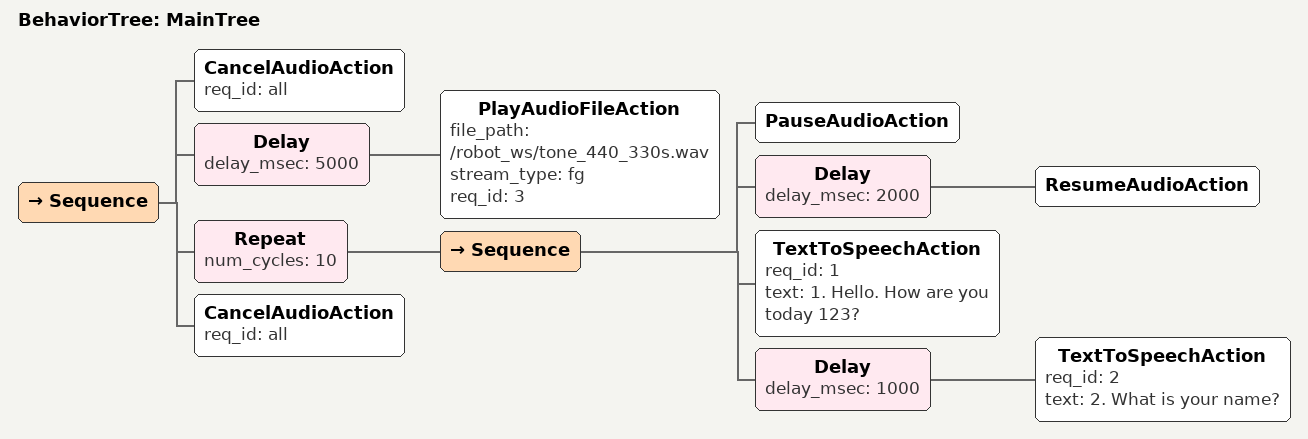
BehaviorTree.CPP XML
<root BTCPP_format="4" main_tree_to_execute="MainTree">
    <BehaviorTree ID="MainTree">
        <Sequence>
            <CancelAudioAction req_id="all" />
            <Delay delay_msec="5000">
                <PlayAudioFileAction file_path="/robot_ws/tone_440_330s.wav"  stream_type="fg" req_id="3" />
            </Delay>
            <Repeat num_cycles="10">
                <Sequence>
                    <PauseAudioAction/>
                    <Delay delay_msec="2000">
                        <ResumeAudioAction/>
                    </Delay>
                    <TextToSpeechAction req_id="1" text="1. Hello. How are you today 123?"/>
                    <Delay delay_msec="1000">
                        <TextToSpeechAction req_id="2" text="2. What is your name?" />
                    </Delay>
                </Sequence>
            </Repeat>
            <CancelAudioAction req_id="all" />
        </Sequence>
    </BehaviorTree>
</root>
